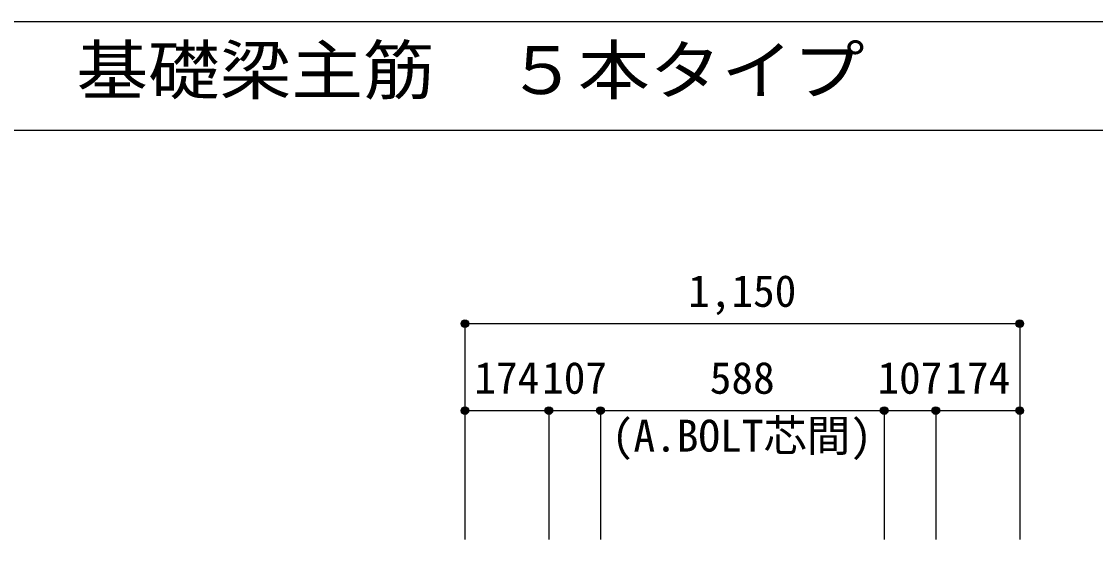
# Model space of a CAD drawing. Units: millimetres at full size, sheet at 1:30. Extents: x -5973 to 5954, y -4195 to 4201.
# Drawn here: x -942 to 1284, y 3128 to 4201 of the extents above; entities that cross this region are included whole.
import ezdxf
from ezdxf.enums import TextEntityAlignment as Align

# ---------------------------------------------------------------- set-up
doc = ezdxf.new("R2010")
doc.units = ezdxf.units.MM
doc.header["$LTSCALE"] = 30
doc.header["$PDMODE"] = 32
doc.header["$PDSIZE"] = 15
for name, color, linetype in [('0-7_文字', 4, 'Continuous'), ('0-D_寸法', 4, 'Continuous'), ('6-7_文字', 7, 'Continuous'), ('F-0_枠', 6, 'Continuous')]:
    doc.layers.add(name, color=color, linetype=linetype)
doc.styles.add('ＭＳ ゴシック', font='')
doc.styles.get('ＭＳ ゴシック').set_extended_font_data('MS Gothic')

msp = doc.modelspace()

# ---------------------------------------------------------------- linework, layer by layer
at = {"layer": '0-D_寸法'}
for p, q in [((-22.56, 3575.34), (-22.56, 3395.34)), ((-22.56, 3575.34), (-22.56, 3395.34)), ((-22.56, 3575.34), (1127.44, 3575.34)), ((-22.56, 3575.34), (1127.44, 3575.34)), ((1127.44, 3575.34), (1127.44, 3395.34)), ((-22.56, 3395.34), (151.44, 3395.34)), ((-22.56, 3395.34), (-22.56, 3128.3)), ((151.44, 3395.34), (151.44, 3128.3)), ((151.44, 3395.34), (258.44, 3395.34)), ((258.44, 3395.34), (258.44, 3128.3)), ((258.44, 3395.34), (846.44, 3395.34)), ((846.44, 3395.34), (846.44, 3128.3)), ((846.44, 3395.34), (953.44, 3395.34)), ((953.44, 3395.34), (953.44, 3128.3)), ((953.44, 3395.34), (1127.44, 3395.34)), ((1127.44, 3395.34), (1127.44, 3128.3)), ((1127.44, 3395.34), (1127.44, 3128.3))]:
    msp.add_line(p, q, dxfattribs=at)
for centre, radius in [((-22.56, 3575.34), 8), ((-22.56, 3575.34), 7.2), ((-22.56, 3575.34), 6.4), ((-22.56, 3575.34), 5.6), ((-22.56, 3575.34), 4.8), ((-22.56, 3575.34), 4), ((-22.56, 3575.34), 3.2), ((-22.56, 3575.34), 2.4), ((-22.56, 3575.34), 1.6), ((-22.56, 3575.34), 0.8), ((1127.44, 3575.34), 8), ((1127.44, 3575.34), 7.2), ((1127.44, 3575.34), 6.4), ((1127.44, 3575.34), 5.6), ((1127.44, 3575.34), 4.8), ((1127.44, 3575.34), 4), ((1127.44, 3575.34), 3.2), ((1127.44, 3575.34), 2.4), ((1127.44, 3575.34), 1.6), ((1127.44, 3575.34), 0.8), ((-22.56, 3395.34), 8), ((-22.56, 3395.34), 7.2), ((-22.56, 3395.34), 6.4), ((-22.56, 3395.34), 5.6), ((-22.56, 3395.34), 4.8), ((-22.56, 3395.34), 4), ((-22.56, 3395.34), 3.2), ((-22.56, 3395.34), 2.4), ((-22.56, 3395.34), 1.6), ((-22.56, 3395.34), 0.8), ((151.44, 3395.34), 8), ((151.44, 3395.34), 7.2), ((151.44, 3395.34), 6.4), ((151.44, 3395.34), 5.6), ((151.44, 3395.34), 4.8), ((151.44, 3395.34), 4), ((151.44, 3395.34), 3.2), ((151.44, 3395.34), 2.4), ((151.44, 3395.34), 1.6), ((151.44, 3395.34), 0.8), ((258.44, 3395.34), 8), ((258.44, 3395.34), 7.2), ((258.44, 3395.34), 6.4), ((258.44, 3395.34), 5.6), ((258.44, 3395.34), 4.8), ((258.44, 3395.34), 4), ((258.44, 3395.34), 3.2), ((258.44, 3395.34), 2.4), ((258.44, 3395.34), 1.6), ((258.44, 3395.34), 0.8), ((846.44, 3395.34), 8), ((846.44, 3395.34), 7.2), ((846.44, 3395.34), 6.4), ((846.44, 3395.34), 5.6), ((846.44, 3395.34), 4.8), ((846.44, 3395.34), 4), ((846.44, 3395.34), 3.2), ((846.44, 3395.34), 2.4), ((846.44, 3395.34), 1.6), ((846.44, 3395.34), 0.8), ((953.44, 3395.34), 8), ((953.44, 3395.34), 7.2), ((953.44, 3395.34), 6.4), ((953.44, 3395.34), 5.6), ((953.44, 3395.34), 4.8), ((953.44, 3395.34), 4), ((953.44, 3395.34), 3.2), ((953.44, 3395.34), 2.4), ((953.44, 3395.34), 1.6), ((953.44, 3395.34), 0.8), ((1127.44, 3395.34), 8), ((1127.44, 3395.34), 7.2), ((1127.44, 3395.34), 6.4), ((1127.44, 3395.34), 5.6), ((1127.44, 3395.34), 4.8), ((1127.44, 3395.34), 4), ((1127.44, 3395.34), 3.2), ((1127.44, 3395.34), 2.4), ((1127.44, 3395.34), 1.6), ((1127.44, 3395.34), 0.8)]:
    msp.add_circle(centre, radius, dxfattribs=at)
at = {"layer": '0-D_寸法', "color": 7}
for p in [(-22.56, 3575.34), (-22.56, 3575.34), (1127.44, 3575.34), (-22.56, 3395.34), (-22.56, 3395.34), (151.44, 3395.34), (151.44, 3395.34), (258.44, 3395.34), (258.44, 3395.34), (846.44, 3395.34), (846.44, 3395.34), (953.44, 3395.34), (953.44, 3395.34), (1127.44, 3395.34), (1127.44, 3395.34)]:
    msp.add_point(p, dxfattribs=at)
at = {"layer": 'F-0_枠'}
msp.add_line((-5972.88, 4201.15), (5954.1, 4201.15), dxfattribs=at)
at = {"layer": 'F-0_枠', "color": 2}
msp.add_line((-5972.88, 3976.15), (3723.6, 3976.15), dxfattribs=at)

# ---------------------------------------------------------------- texts
at = {"layer": '0-7_文字', "style": 'ＭＳ ゴシック'}
msp.add_text('(A.BOLT芯間)', height=65.98, dxfattribs=at).set_placement((281.92, 3290.58), align=Align.BOTTOM_LEFT)
at = {"layer": '0-D_寸法', "style": 'ＭＳ ゴシック'}
for s, p in [('1,150', (439.94, 3590.34)), ('107', (137.44, 3410.34)), ('588', (484.94, 3410.34)), ('107', (832.44, 3410.34)), ('174', (-3.06, 3410.34)), ('174', (972.94, 3410.34))]:
    msp.add_text(s, height=65.98, dxfattribs=at).set_placement(p, align=Align.BOTTOM_LEFT)
at = {"layer": '6-7_文字', "color": 2, "style": 'ＭＳ ゴシック', "width": 1.1}
msp.add_text('\u3000\u3000基礎梁主筋\u3000５本タイプ', height=98.97, dxfattribs=at).set_placement((-1124.64, 4021.15), align=Align.BOTTOM_LEFT)

doc.saveas('drawing.dxf')
